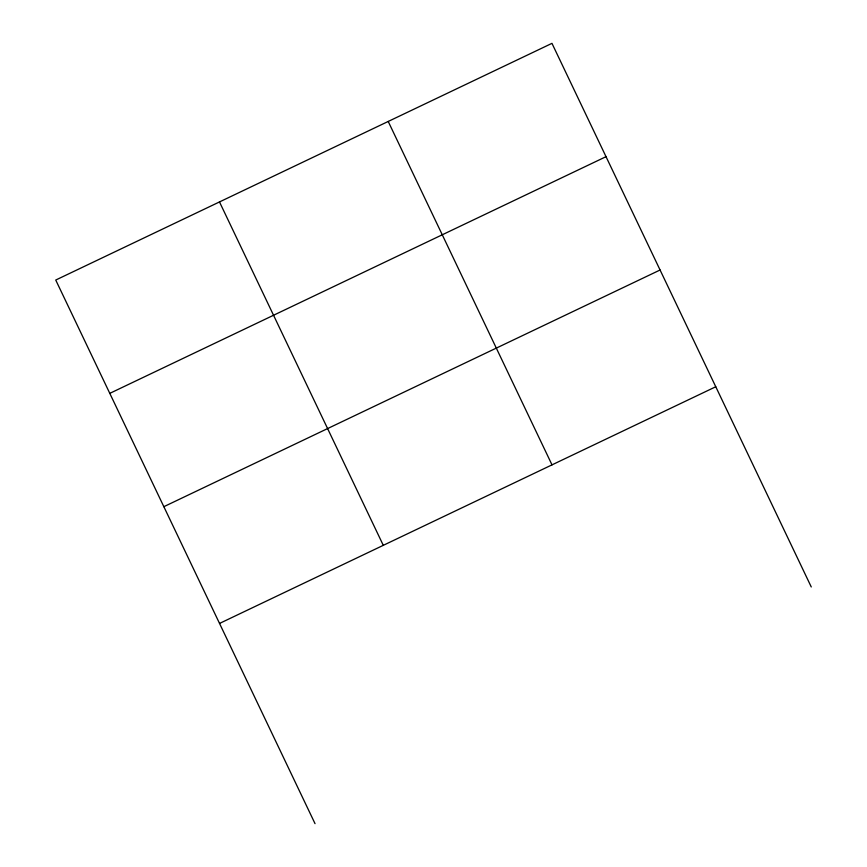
<?xml version="1.0" encoding="UTF-8"?>
<svg xmlns="http://www.w3.org/2000/svg" width="867" height="867" viewBox="0 0 867 867"><rect width="100%" height="100%" fill="white"/><g stroke="black" fill="none" stroke-linecap="round" stroke-linejoin="round"><path stroke-width="1.3" d="M109.795 393.358L606.022 156.678M163.841 506.686L660.08 269.995M219.535 623.438L715.763 386.758M811.263 586.959L551.965 43.35L55.737 280.041L315.035 823.65M388.21 121.456L552.008 464.864M219.492 201.935L383.29 545.332"/></g></svg>
